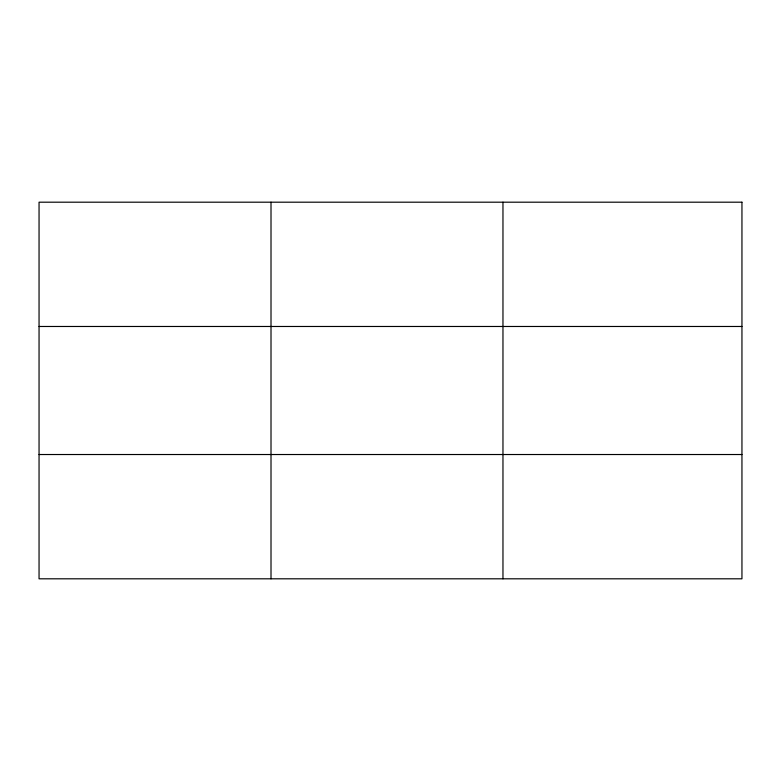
<?xml version="1.0" encoding="UTF-8"?>
<svg xmlns="http://www.w3.org/2000/svg" width="781" height="781" viewBox="0 0 781 781"><rect width="100%" height="100%" fill="white"/><g stroke="black" fill="none" stroke-linecap="round" stroke-linejoin="round"><path stroke-width="1.17" d="M271.007 202.191L271.007 578.809M502.964 202.191L502.964 578.809M39.05 326.478L741.95 326.478M39.05 454.522L741.95 454.522M741.95 202.191L741.95 578.809L39.05 578.809L39.05 202.191L741.95 202.191"/></g></svg>
